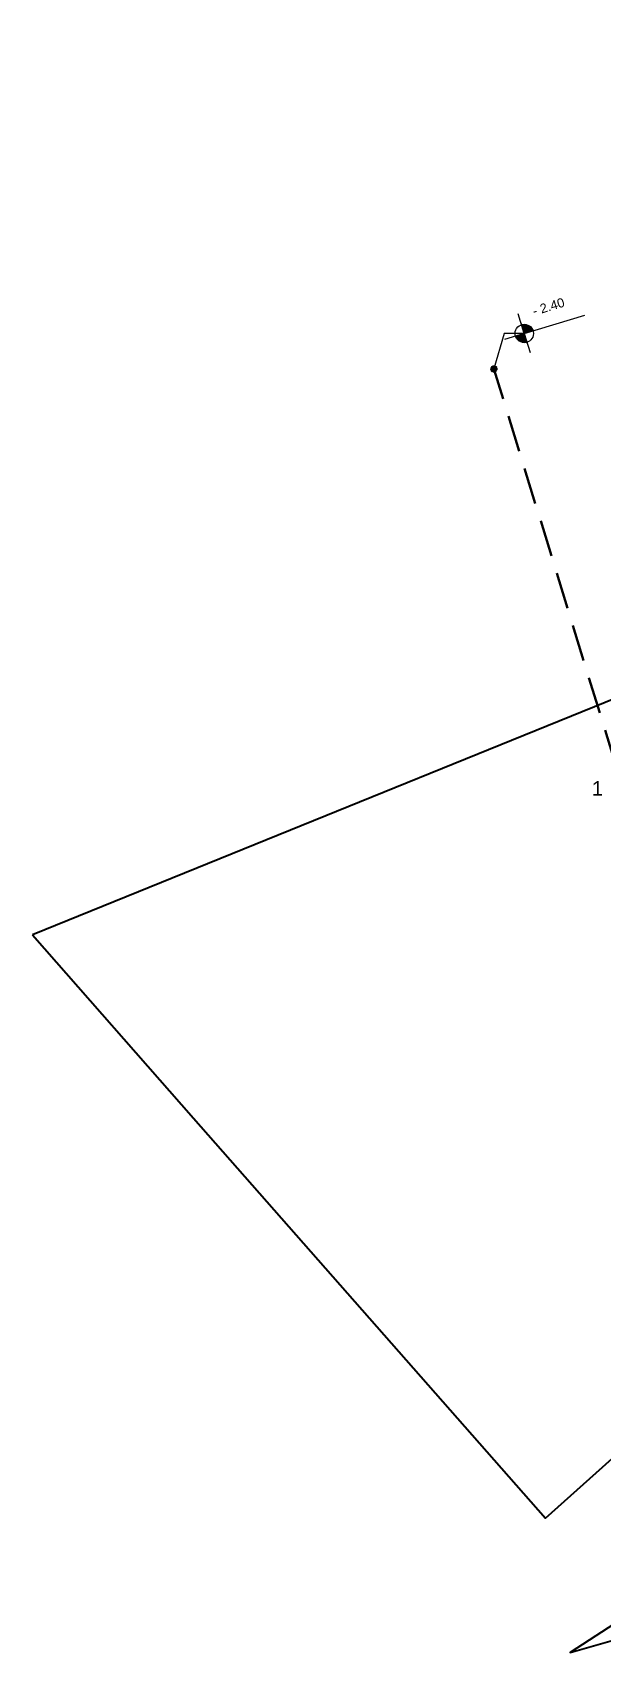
# Model space of a CAD drawing. Header units: metres. Extents: x 7509067 to 7509712, y 4726925 to 4727058.
# Drawn here: x 7509323.6 to 7509362.7, y 4726925 to 4727036 of the extents above; entities that cross this region are included whole.
import ezdxf

# ---------------------------------------------------------------- set-up
doc = ezdxf.new("R2010")
doc.units = ezdxf.units.M
doc.linetypes.add('DASHED', pattern=[0.75, 0.5, -0.25])
for name, color, linetype, lineweight in [('Fasada', 7, 'Continuous', 15), ('Fasada_Pen_No__1', 1, 'Continuous', 18), ('muri', 7, 'Continuous', 40), ('Nr-Ri', 1, 'Continuous', 0), ('Text', 7, 'Continuous', 18)]:
    doc.layers.add(name, color=color, linetype=linetype, lineweight=lineweight)
doc.layers.add('Parcela_Bazë', color=7, linetype='Continuous')
doc.styles.add('Dimensionet CM', font='swissc.ttf', dxfattribs={"height": 15})
doc.styles.get("Standard").update_dxf_attribs({"font": 'arial.ttf'})

msp = doc.modelspace()

# ---------------------------------------------------------------- hatches: boundary and pattern name
at = {"layer": 'Fasada'}
h = msp.add_hatch(color=256, dxfattribs=at)
h.dxf.hatch_style = 1
h.paths.add_polyline_path([(7509357.362, 4727015.415), (7509356.759, 4727015.231, 0.4142136), (7509357.546, 4727014.812)])
h.paths.add_polyline_path([(7509357.178, 4727016.017), (7509357.362, 4727015.415), (7509357.964, 4727015.599, 0.4142136)])

# ---------------------------------------------------------------- linework, layer by layer
for p, q in [((7509357.362, 4727015.415), (7509356.948, 4727016.769)), ((7509357.362, 4727015.415), (7509361.508, 4727016.682)), ((7509357.155, 4727016.092), (7509357.569, 4727014.738)), ((7509357.362, 4727015.415), (7509356.008, 4727015.001)), ((7509357.362, 4727015.415), (7509357.758, 4727014.118))]:
    msp.add_line(p, q, dxfattribs=at)
msp.add_circle((7509357.362, 4727015.415), 0.63, dxfattribs=at)
at = {"layer": 'Fasada_Pen_No__1', "lineweight": 50}
msp.add_circle((7509355.278, 4727012.99), 0.138, dxfattribs=at)
at = {"layer": 'muri', "linetype": 'DASHED', "lineweight": 30, "ltscale": 5}
msp.add_line((7509364.747, 4726982.265), (7509355.278, 4727012.99), dxfattribs=at)
at = {"layer": 'Nr-Ri'}
msp.add_lwpolyline([(7509357.362, 4727015.415), (7509355.98, 4727015.415), (7509355.278, 4727012.99)], dxfattribs=at)
at = {"layer": 'Parcela_Bazë', "color": 7, "linetype": 'Continuous'}
for points in [[(7509521.697, 4727036.044), (7509429.575, 4727017.146), (7509323.626, 4726974.218)], [(7509323.626, 4726974.218), (7509334.683, 4726961.662), (7509358.821, 4726934.252), (7509366.862, 4726941.435), (7509378.938, 4726944.866), (7509388.726, 4726943.341), (7509360.506, 4726925.037), (7509390.759, 4726933.68), (7509407.666, 4726941.434), (7509445.418, 4726936.603)]]:
    msp.add_lwpolyline(points, dxfattribs=at)

# ---------------------------------------------------------------- texts
at = {"insert": (7509361.993, 4726984.746), "char_height": 1, "attachment_point": 1}
msp.add_mtext_dynamic_manual_height_columns('1', width=0.44039, gutter_width=1, heights=[0], dxfattribs=at)
at = {"layer": 'Text', "insert": (7509357.853, 4727017.227), "char_height": 1.26, "attachment_point": 1, "rotation": 17, "style": 'Dimensionet CM'}
msp.add_mtext('{\\fArial|b0|i0|c0|p34;\\H0.5x;-\\fArial|b0|i0|c238|p34; \\fArial|b0|i0|c0|p34;2\\fArial|b0|i0|c238|p34;.\\fArial|b0|i0|c0|p34;40\\fTimes New Roman|b0|i0|c238|p18;\\H1.9999x; }', dxfattribs=at)

doc.saveas('drawing.dxf')
